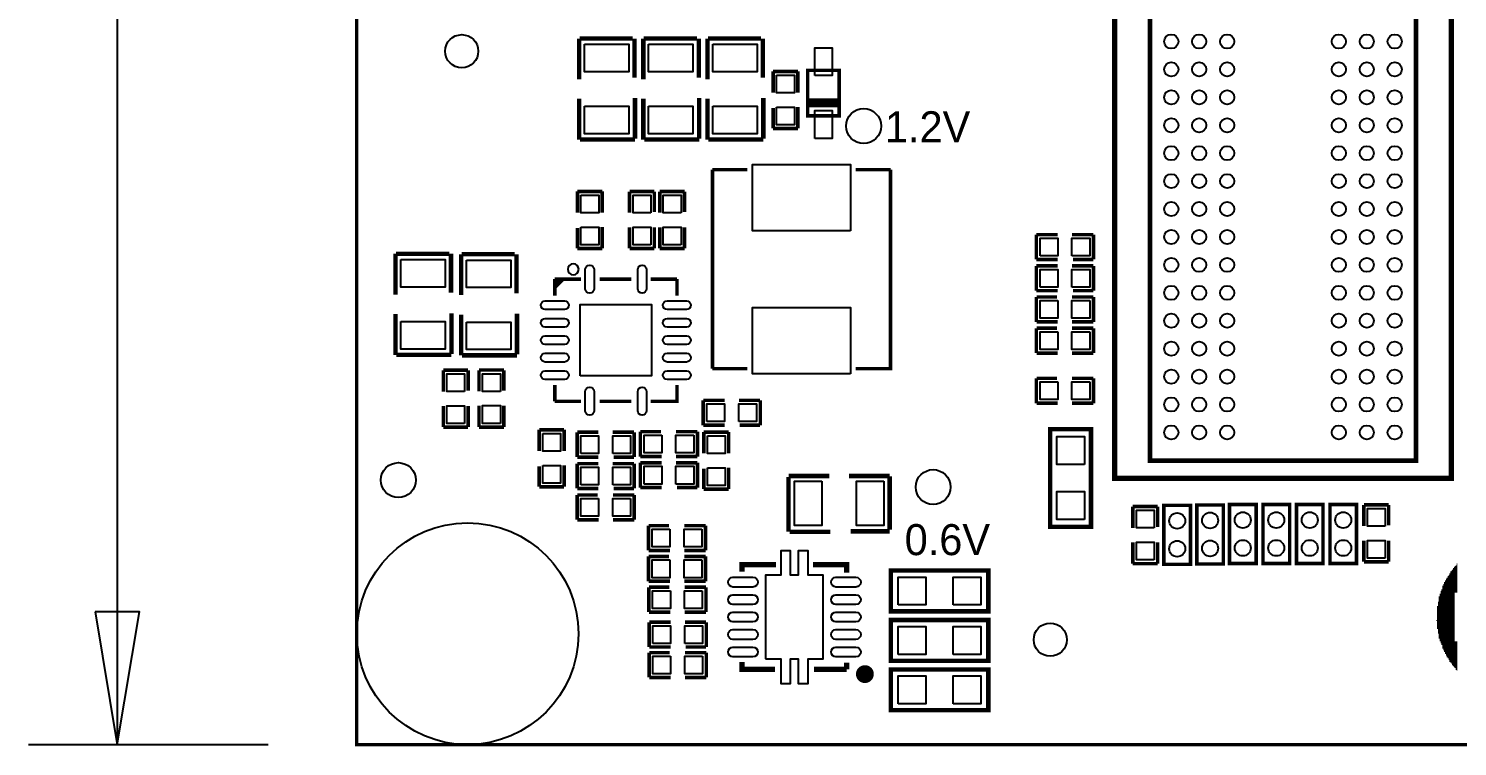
# Model space of a CAD drawing. Extents: x -9.4 to 80, y -0.1 to 86.6.
# Drawn here: x -9.4 to 31.53, y -0.05 to 20.51 of the extents above; entities that cross this region are included whole.
import ezdxf

# ---------------------------------------------------------------- set-up
doc = ezdxf.new("R2010")
doc.units = 0
for name, color, linetype in [('BG_DIMENSION', 85, 'CONTINUOUS'), ('BG_OUTLINE', 254, 'CONTINUOUS'), ('PG_SILKSCREEN_TOP', 2, 'CONTINUOUS'), ('PIN_TOP', 1, 'CONTINUOUS')]:
    doc.layers.add(name, color=color, linetype=linetype)

msp = doc.modelspace()

# ---------------------------------------------------------------- linework, layer by layer
at = {"layer": 'BG_DIMENSION'}
for points in [[(-6.859016, 32.439864), (-6.859016, 0)], [(-7.494016, 3.81), (-6.859016, 0), (-6.224016, 3.81), (-7.494016, 3.81)], [(-2.54, 0), (-9.399016, 0)]]:
    msp.add_lwpolyline(points, dxfattribs=at)
at = {"layer": 'BG_OUTLINE', "const_width": 0.1}
msp.add_lwpolyline([(0, 0), (79.999992, 0), (79.999992, 79.999992), (0, 79.999992), (0, 0)], dxfattribs=at)
at = {"layer": 'PG_SILKSCREEN_TOP'}
for points, const_width in [([(31.348832, 7.626934), (21.713647, 7.626934), (21.713647, 21.372932), (22.602647, 22.261932), (31.348832, 22.261932), (31.348832, 7.626934)], 0.1524), ([(30.34124, 21.751646), (22.72124, 21.751646), (22.72124, 8.137246), (30.34124, 8.137246), (30.34124, 21.751646)], 0.127), ([(6.371793, 20.230084), (6.371793, 19.061684)], 0.127), ([(7.908493, 20.230084), (6.384493, 20.230084)], 0.127), ([(7.959293, 19.112484), (7.959293, 20.230084)], 0.127), ([(8.209102, 20.230084), (8.209102, 19.061684)], 0.127), ([(9.745802, 20.230084), (8.221802, 20.230084)], 0.127), ([(9.796602, 19.112484), (9.796602, 20.230084)], 0.127), ([(10.046411, 20.230084), (10.046411, 19.061684)], 0.127), ([(11.583111, 20.230084), (10.059111, 20.230084)], 0.127), ([(11.633911, 19.112484), (11.633911, 20.230084)], 0.127), ([(11.925249, 19.28528), (11.925249, 18.67568)], 0.1016), ([(12.636449, 19.28528), (11.925249, 19.28528)], 0.1016), ([(12.636449, 19.28528), (12.636449, 18.67568)], 0.1016), ([(12.917957, 19.316802), (13.817956, 19.316802), (13.817956, 18.016804), (12.917957, 18.016804), (12.917957, 19.316802)], 0.1), ([(6.371793, 17.334484), (6.371793, 18.502884)], 0.127), ([(7.971993, 18.528284), (7.971993, 17.359884)], 0.127), ([(8.209102, 17.334484), (8.209102, 18.502884)], 0.127), ([(9.809302, 18.528284), (9.809302, 17.359884)], 0.127), ([(10.046411, 17.334484), (10.046411, 18.502884)], 0.127), ([(11.646611, 18.528284), (11.646611, 17.359884)], 0.127), ([(12.936169, 18.46359), (13.799769, 18.46359)], 0.1), ([(12.936169, 18.38739), (13.799769, 18.38739)], 0.1), ([(11.925249, 17.655286), (11.925249, 18.239486)], 0.1016), ([(12.636449, 18.264886), (12.636449, 17.655286)], 0.1016), ([(12.936169, 18.31119), (13.799769, 18.31119)], 0.1), ([(12.636449, 17.650892), (11.925249, 17.650892)], 0.1016), ([(7.971993, 17.334484), (6.397193, 17.334484)], 0.127), ([(9.809302, 17.334484), (8.234502, 17.334484)], 0.127), ([(11.646611, 17.334484), (10.071811, 17.334484)], 0.127), ([(10.189642, 16.472916), (10.189642, 10.772927)], 0.1), ([(11.18964, 16.472916), (10.189642, 16.472916)], 0.1), ([(15.289632, 16.472916), (15.289632, 10.772927), (14.289634, 10.772927)], 0.1), ([(14.289634, 16.472916), (15.289632, 16.472916)], 0.1), ([(6.321044, 15.850184), (6.321044, 15.240584)], 0.1016), ([(7.032244, 15.850184), (6.321044, 15.850184)], 0.1016), ([(7.032244, 15.850184), (7.032244, 15.240584)], 0.1016), ([(7.814056, 15.85021), (8.525256, 15.85021)], 0.1016), ([(7.814056, 15.23619), (7.814056, 15.84579)], 0.1016), ([(8.525256, 15.84579), (8.525256, 15.26159)], 0.1016), ([(8.679485, 15.850184), (9.390685, 15.850184)], 0.1016), ([(8.679485, 15.23619), (8.679485, 15.84579)], 0.1016), ([(9.390685, 15.84579), (9.390685, 15.26159)], 0.1016), ([(6.321044, 14.22019), (6.321044, 14.80439)], 0.1016), ([(7.032244, 14.82979), (7.032244, 14.22019)], 0.1016), ([(7.814056, 14.215796), (7.814056, 14.825396)], 0.1016), ([(8.525256, 14.215796), (8.525256, 14.825396)], 0.1016), ([(8.679485, 14.215796), (8.679485, 14.825396)], 0.1016), ([(9.390685, 14.215796), (9.390685, 14.825396)], 0.1016), ([(19.46722, 14.611477), (19.46722, 13.900277)], 0.1016), ([(19.46722, 14.611477), (20.07682, 14.611477)], 0.1016), ([(20.487615, 14.611477), (21.097215, 14.611477)], 0.1016), ([(21.101609, 14.611477), (21.101609, 13.900277)], 0.1016), ([(1.113993, 14.063218), (1.113993, 12.894818)], 0.127), ([(2.650693, 14.063218), (1.126693, 14.063218)], 0.127), ([(2.701493, 12.945618), (2.701493, 14.063218)], 0.127), ([(2.991053, 14.048994), (2.991053, 12.880594)], 0.127), ([(4.527753, 14.048994), (3.003753, 14.048994)], 0.127), ([(4.578553, 12.931394), (4.578553, 14.048994)], 0.127), ([(7.032244, 14.21577), (6.321044, 14.21577)], 0.1016), ([(7.814056, 14.215796), (8.525256, 14.215796)], 0.1016), ([(8.679485, 14.215796), (9.390685, 14.215796)], 0.1016), ([(19.46722, 13.900277), (20.07682, 13.900277)], 0.1016), ([(21.097215, 13.900277), (20.513015, 13.900277)], 0.1016), ([(19.46722, 13.717499), (19.46722, 13.006299)], 0.1016), ([(19.46722, 13.717499), (20.07682, 13.717499)], 0.1016), ([(20.487615, 13.717499), (21.097215, 13.717499)], 0.1016), ([(21.101609, 13.717499), (21.101609, 13.006299)], 0.1016), ([(5.672455, 13.337718), (5.672455, 12.867716)], 0.1), ([(6.422466, 13.337718), (5.672455, 13.337718)], 0.1), ([(5.672455, 13.207721), (5.802452, 13.337718)], 0.1), ([(5.672455, 13.097713), (5.902452, 13.32771)], 0.1), ([(7.862468, 13.337718), (6.96247, 13.337718)], 0.1), ([(8.422462, 13.337718), (9.172473, 13.337718)], 0.1), ([(9.172473, 12.867716), (9.172473, 13.337718)], 0.1), ([(19.46722, 13.006299), (20.07682, 13.006299)], 0.1016), ([(19.46722, 12.11232), (19.46722, 12.82352)], 0.1016), ([(19.471615, 12.82352), (20.055815, 12.82352)], 0.1016), ([(21.101609, 12.82352), (20.492009, 12.82352)], 0.1016), ([(21.097215, 13.006299), (20.513015, 13.006299)], 0.1016), ([(21.101609, 12.11232), (21.101609, 12.82352)], 0.1016), ([(1.113993, 11.167618), (1.113993, 12.336018)], 0.127), ([(2.714193, 12.361418), (2.714193, 11.193018)], 0.127), ([(2.991053, 11.153394), (2.991053, 12.321794)], 0.127), ([(4.591253, 12.347194), (4.591253, 11.178794)], 0.127), ([(19.46722, 11.218342), (19.46722, 11.929542)], 0.1016), ([(20.081215, 12.11232), (19.471615, 12.11232)], 0.1016), ([(19.471615, 11.929542), (20.055815, 11.929542)], 0.1016), ([(21.101609, 12.11232), (20.492009, 12.11232)], 0.1016), ([(21.101609, 11.929542), (20.492009, 11.929542)], 0.1016), ([(21.101609, 11.218342), (21.101609, 11.929542)], 0.1016), ([(2.714193, 11.167618), (1.139393, 11.167618)], 0.127), ([(4.591253, 11.153394), (3.016453, 11.153394)], 0.127), ([(20.081215, 11.218342), (19.471615, 11.218342)], 0.1016), ([(21.101609, 11.218342), (20.492009, 11.218342)], 0.1016), ([(2.480615, 10.730814), (3.191815, 10.730814)], 0.1016), ([(2.480615, 10.11682), (2.480615, 10.72642)], 0.1016), ([(3.191815, 10.72642), (3.191815, 10.14222)], 0.1016), ([(3.503981, 10.7331), (4.215181, 10.7331)], 0.1016), ([(3.503981, 10.119106), (3.503981, 10.728706)], 0.1016), ([(4.215181, 10.728706), (4.215181, 10.144506)], 0.1016), ([(11.18964, 10.772927), (10.189642, 10.772927)], 0.1), ([(5.672455, 10.307701), (5.672455, 9.837725)], 0.1), ([(9.172473, 10.307701), (9.172473, 9.837725), (8.422462, 9.837725)], 0.1), ([(19.46722, 9.783445), (19.46722, 10.494645)], 0.1016), ([(19.471615, 10.494645), (20.055815, 10.494645)], 0.1016), ([(21.101609, 10.494645), (20.492009, 10.494645)], 0.1016), ([(21.101609, 9.783445), (21.101609, 10.494645)], 0.1016), ([(6.422466, 9.837725), (5.672455, 9.837725)], 0.1), ([(7.862468, 9.837725), (6.96247, 9.837725)], 0.1), ([(9.924974, 9.864293), (9.924974, 9.153093)], 0.1016), ([(9.924974, 9.864293), (10.534574, 9.864293)], 0.1016), ([(10.945368, 9.864293), (11.554968, 9.864293)], 0.1016), ([(11.559388, 9.864293), (11.559388, 9.153093)], 0.1016), ([(20.081215, 9.783445), (19.471615, 9.783445)], 0.1016), ([(21.101609, 9.783445), (20.492009, 9.783445)], 0.1016), ([(2.480615, 9.096426), (2.480615, 9.706026)], 0.1016), ([(3.191815, 9.096426), (3.191815, 9.706026)], 0.1016), ([(3.503981, 9.098712), (3.503981, 9.708312)], 0.1016), ([(4.215181, 9.098712), (4.215181, 9.708312)], 0.1016), ([(2.480615, 9.096426), (3.191815, 9.096426)], 0.1016), ([(3.503981, 9.098712), (4.215181, 9.098712)], 0.1016), ([(5.228082, 9.020124), (5.228082, 8.410524)], 0.1016), ([(5.939282, 9.020124), (5.228082, 9.020124)], 0.1016), ([(5.939282, 9.020124), (5.939282, 8.410524)], 0.1016), ([(8.123834, 8.255), (8.123834, 8.9662)], 0.1016), ([(8.128254, 8.9662), (8.712454, 8.9662)], 0.1016), ([(9.758248, 8.9662), (9.148648, 8.9662)], 0.1016), ([(9.758248, 8.255), (9.758248, 8.9662)], 0.1016), ([(9.924974, 9.153093), (10.534574, 9.153093)], 0.1016), ([(9.942017, 8.955608), (9.942017, 8.346008)], 0.1016), ([(10.653217, 8.955608), (9.942017, 8.955608)], 0.1016), ([(10.653217, 8.955608), (10.653217, 8.346008)], 0.1016), ([(11.554968, 9.153093), (10.970768, 9.153093)], 0.1016), ([(21.033384, 9.037091), (21.033384, 6.243091), (19.864984, 6.243091), (19.864984, 9.037091), (21.033384, 9.037091)], 0.127), ([(6.31538, 8.950198), (6.31538, 8.238998)], 0.1016), ([(6.31538, 8.950198), (6.92498, 8.950198)], 0.1016), ([(7.335774, 8.950198), (7.945374, 8.950198)], 0.1016), ([(7.949794, 8.950198), (7.949794, 8.238998)], 0.1016), ([(6.31538, 8.238998), (6.92498, 8.238998)], 0.1016), ([(7.945374, 8.238998), (7.361174, 8.238998)], 0.1016), ([(8.737854, 8.255), (8.128254, 8.255)], 0.1016), ([(9.758248, 8.255), (9.148648, 8.255)], 0.1016), ([(5.228082, 7.39013), (5.228082, 7.97433)], 0.1016), ([(5.939282, 7.99973), (5.939282, 7.39013)], 0.1016), ([(6.31538, 8.051444), (6.31538, 7.340244)], 0.1016), ([(6.31538, 8.051444), (6.92498, 8.051444)], 0.1016), ([(7.335774, 8.051444), (7.945374, 8.051444)], 0.1016), ([(7.949794, 8.051444), (7.949794, 7.340244)], 0.1016), ([(8.12386, 8.077149), (8.12386, 7.365949)], 0.1016), ([(8.12386, 8.077149), (8.73346, 8.077149)], 0.1016), ([(9.144254, 8.077149), (9.753854, 8.077149)], 0.1016), ([(9.758274, 8.077149), (9.758274, 7.365949)], 0.1016), ([(9.942017, 7.325614), (9.942017, 7.909814)], 0.1016), ([(10.653217, 7.935214), (10.653217, 7.325614)], 0.1016), ([(5.939282, 7.385736), (5.228082, 7.385736)], 0.1016), ([(6.31538, 7.340244), (6.92498, 7.340244)], 0.1016), ([(7.945374, 7.340244), (7.361174, 7.340244)], 0.1016), ([(8.12386, 7.365949), (8.73346, 7.365949)], 0.1016), ([(9.753854, 7.365949), (9.169654, 7.365949)], 0.1016), ([(10.653217, 7.321194), (9.942017, 7.321194)], 0.1016), ([(12.370791, 7.698283), (13.539191, 7.698283)], 0.127), ([(12.370791, 6.098083), (12.370791, 7.672883)], 0.127), ([(15.266391, 7.698283), (14.097991, 7.698283)], 0.127), ([(15.266391, 6.161583), (15.266391, 7.685583)], 0.127), ([(6.315354, 6.441491), (6.315354, 7.152691)], 0.1016), ([(6.319774, 7.152691), (6.903974, 7.152691)], 0.1016), ([(7.949768, 7.152691), (7.340168, 7.152691)], 0.1016), ([(7.949768, 6.441491), (7.949768, 7.152691)], 0.1016), ([(22.229394, 6.821678), (22.940594, 6.821678)], 0.1016), ([(22.229394, 6.207684), (22.229394, 6.817284)], 0.1016), ([(22.940594, 6.817284), (22.940594, 6.233084)], 0.1016), ([(23.881842, 6.858), (23.119842, 6.858), (23.119842, 5.167376), (23.881842, 5.167376), (23.881842, 6.858)], 0.100076), ([(24.824182, 6.868668), (24.062182, 6.868668), (24.062182, 5.178044), (24.824182, 5.178044), (24.824182, 6.868668)], 0.100076), ([(25.761086, 6.879438), (24.999086, 6.879438), (24.999086, 5.188814), (25.761086, 5.188814), (25.761086, 6.879438)], 0.100076), ([(26.720013, 6.879438), (25.958013, 6.879438), (25.958013, 5.188814), (26.720013, 5.188814), (26.720013, 6.879438)], 0.100076), ([(27.678939, 6.879438), (26.916939, 6.879438), (26.916939, 5.188814), (27.678939, 5.188814), (27.678939, 6.879438)], 0.100076), ([(28.637865, 6.879438), (27.875865, 6.879438), (27.875865, 5.188814), (28.637865, 5.188814), (28.637865, 6.879438)], 0.100076), ([(28.84711, 6.874002), (29.55831, 6.874002)], 0.1016), ([(28.84711, 6.260008), (28.84711, 6.869608)], 0.1016), ([(29.55831, 6.869608), (29.55831, 6.285408)], 0.1016), ([(6.929374, 6.441491), (6.319774, 6.441491)], 0.1016), ([(7.949768, 6.441491), (7.340168, 6.441491)], 0.1016), ([(8.356041, 5.56293), (8.356041, 6.27413)], 0.1016), ([(8.360435, 6.27413), (8.944635, 6.27413)], 0.1016), ([(9.990455, 6.27413), (9.380855, 6.27413)], 0.1016), ([(9.990455, 5.56293), (9.990455, 6.27413)], 0.1016), ([(13.564591, 6.098083), (12.396191, 6.098083)], 0.127), ([(14.148791, 6.110783), (15.266391, 6.110783)], 0.127), ([(22.229394, 5.187264), (22.229394, 5.796864)], 0.1016), ([(22.940594, 5.187264), (22.940594, 5.796864)], 0.1016), ([(28.84711, 5.239588), (28.84711, 5.849188)], 0.1016), ([(29.55831, 5.239588), (29.55831, 5.849188)], 0.1016), ([(8.356041, 4.681347), (8.356041, 5.392547)], 0.1016), ([(8.970035, 5.56293), (8.360435, 5.56293)], 0.1016), ([(8.360435, 5.392547), (8.944635, 5.392547)], 0.1016), ([(9.99043, 5.392547), (9.38083, 5.392547)], 0.1016), ([(9.990455, 5.56293), (9.380855, 5.56293)], 0.1016), ([(9.99043, 4.681347), (9.99043, 5.392547)], 0.1016), ([(12.006529, 5.15653), (11.037037, 5.15653), (11.037037, 4.957623)], 0.1524), ([(14.037234, 4.923409), (14.037234, 5.15653), (13.068249, 5.15653)], 0.1524), ([(18.090159, 3.819246), (15.296159, 3.819246), (15.296159, 4.987646), (18.090159, 4.987646), (18.090159, 3.819246)], 0.127), ([(22.229394, 5.187264), (22.940594, 5.187264)], 0.1016), ([(28.84711, 5.239588), (29.55831, 5.239588)], 0.1016), ([(31.311596, 4.912106), (31.311596, 2.372106)], 0.0254), ([(31.336996, 4.962906), (31.336996, 2.346706)], 0.0254), ([(31.362396, 4.988306), (31.362396, 2.321306)], 0.0254), ([(31.387796, 5.013706), (31.387796, 2.270506)], 0.0254), ([(31.413196, 5.064506), (31.413196, 2.245106)], 0.0254), ([(31.438596, 5.089906), (31.438596, 2.219706)], 0.0254), ([(31.463996, 5.115306), (31.463996, 4.353306)], 0.0254), ([(31.489396, 5.140706), (31.489396, 4.353306)], 0.0254), ([(31.514796, 5.191506), (31.514796, 4.353306)], 0.0254), ([(8.970035, 4.681347), (8.360435, 4.681347)], 0.1016), ([(8.369808, 3.798392), (8.369808, 4.509592)], 0.1016), ([(8.374202, 4.509592), (8.958402, 4.509592)], 0.1016), ([(9.99043, 4.681347), (9.38083, 4.681347)], 0.1016), ([(10.004222, 4.509592), (9.394622, 4.509592)], 0.1016), ([(10.004222, 3.798392), (10.004222, 4.509592)], 0.1016), ([(31.108396, 4.556506), (31.108396, 2.753106)], 0.0254), ([(31.133796, 4.607306), (31.133796, 2.702306)], 0.0254), ([(31.159196, 4.658106), (31.159196, 2.651506)], 0.0254), ([(31.184596, 4.708906), (31.184596, 2.600706)], 0.0254), ([(31.209996, 4.759706), (31.209996, 2.549906)], 0.0254), ([(31.235396, 4.785106), (31.235396, 2.499106)], 0.0254), ([(31.260796, 4.835906), (31.260796, 2.473706)], 0.0254), ([(31.286196, 4.861306), (31.286196, 2.422906)], 0.0254), ([(30.981396, 4.099306), (30.981396, 3.184906)], 0.0254), ([(31.006796, 4.251706), (31.006796, 3.032506)], 0.0254), ([(31.032196, 4.327906), (31.032196, 2.956306)], 0.0254), ([(31.057596, 4.404106), (31.057596, 2.905506)], 0.0254), ([(31.082996, 4.454906), (31.082996, 2.854706)], 0.0254), ([(8.983802, 3.798392), (8.374202, 3.798392)], 0.1016), ([(10.004222, 3.798392), (9.394622, 3.798392)], 0.1016), ([(30.955996, 3.972306), (30.955996, 3.311906)], 0.0254), ([(8.37819, 3.509645), (8.37819, 2.798445)], 0.1016), ([(8.37819, 3.509645), (8.98779, 3.509645)], 0.1016), ([(9.398584, 3.509645), (10.008184, 3.509645)], 0.1016), ([(10.012578, 3.509645), (10.012578, 2.798445)], 0.1016), ([(18.090159, 2.403958), (15.296159, 2.403958), (15.296159, 3.572358), (18.090159, 3.572358), (18.090159, 2.403958)], 0.127), ([(30.930596, 3.565906), (30.930596, 3.540506)], 0.0254), ([(31.463996, 2.956306), (31.463996, 2.194306)], 0.0254), ([(31.489396, 2.956306), (31.489396, 2.143506)], 0.0254), ([(31.514796, 2.956306), (31.514796, 2.118106)], 0.0254), ([(8.37819, 2.798445), (8.98779, 2.798445)], 0.1016), ([(8.37819, 1.925396), (8.37819, 2.636596)], 0.1016), ([(8.382584, 2.636596), (8.966784, 2.636596)], 0.1016), ([(10.012604, 2.636596), (9.403004, 2.636596)], 0.1016), ([(10.008184, 2.798445), (9.423984, 2.798445)], 0.1016), ([(10.012604, 1.925396), (10.012604, 2.636596)], 0.1016), ([(11.037037, 2.371928), (11.037037, 2.156308), (11.98085, 2.156308)], 0.1524), ([(13.093929, 2.156308), (14.037234, 2.156308)], 0.1524), ([(14.037234, 2.156308), (14.037234, 2.346325)], 0.1524), ([(18.090159, 0.98867), (15.296159, 0.98867), (15.296159, 2.15707), (18.090159, 2.15707), (18.090159, 0.98867)], 0.127), ([(8.992184, 1.925396), (8.382584, 1.925396)], 0.1016), ([(10.012604, 1.925396), (9.403004, 1.925396)], 0.1016)]:
    msp.add_lwpolyline(points, dxfattribs=dict(at, const_width=const_width))
msp.add_lwpolyline([(6.358966, 13.617702, 1), (6.045961, 13.617725, 1)], format="xyb", close=True, dxfattribs=at)
at = {"layer": 'PG_SILKSCREEN_TOP', "const_width": 0.254}
msp.add_lwpolyline([(14.684451, 2.021662, 0.999993), (14.427403, 2.021688, 1.000007), (14.684451, 2.021662)], format="xyb", dxfattribs=at)
at = {"layer": 'PIN_TOP'}
for points in [[(6.524193, 20.064984), (7.794193, 20.064984), (7.794193, 19.277584), (6.524193, 19.277584)], [(8.361502, 20.064984), (9.631502, 20.064984), (9.631502, 19.277584), (8.361502, 19.277584)], [(10.198811, 20.064984), (11.468811, 20.064984), (11.468811, 19.277584), (10.198811, 19.277584)], [(13.117906, 19.166738), (13.117906, 19.966838), (13.618007, 19.966838), (13.618007, 19.166738)], [(12.026849, 19.179286), (12.534849, 19.179286), (12.534849, 18.671286), (12.026849, 18.671286)], [(6.524193, 18.286984), (7.794193, 18.286984), (7.794193, 17.499584), (6.524193, 17.499584)], [(8.361502, 18.286984), (9.631502, 18.286984), (9.631502, 17.499584), (8.361502, 17.499584)], [(10.198811, 18.286984), (11.468811, 18.286984), (11.468811, 17.499584), (10.198811, 17.499584)], [(12.026849, 18.264886), (12.534849, 18.264886), (12.534849, 17.756886), (12.026849, 17.756886)], [(13.117906, 17.366742), (13.117906, 18.166842), (13.618007, 18.166842), (13.618007, 17.366742)], [(14.139621, 14.72292), (11.339627, 14.72292), (11.339627, 16.622916), (14.139621, 16.622916)], [(6.422644, 15.74419), (6.930644, 15.74419), (6.930644, 15.23619), (6.422644, 15.23619)], [(8.423656, 15.23619), (7.915656, 15.23619), (7.915656, 15.74419), (8.423656, 15.74419)], [(9.289085, 15.23619), (8.781085, 15.23619), (8.781085, 15.74419), (9.289085, 15.74419)], [(6.422644, 14.82979), (6.930644, 14.82979), (6.930644, 14.32179), (6.422644, 14.32179)], [(8.423656, 14.32179), (7.915656, 14.32179), (7.915656, 14.82979), (8.423656, 14.82979)], [(9.289085, 14.32179), (8.781085, 14.32179), (8.781085, 14.82979), (9.289085, 14.82979)], [(19.573215, 14.001877), (19.573215, 14.509877), (20.081215, 14.509877), (20.081215, 14.001877)], [(20.487615, 14.001877), (20.487615, 14.509877), (20.995615, 14.509877), (20.995615, 14.001877)], [(1.266393, 13.898118), (2.536393, 13.898118), (2.536393, 13.110718), (1.266393, 13.110718)], [(3.143453, 13.883894), (4.413453, 13.883894), (4.413453, 13.096494), (3.143453, 13.096494)], [(19.573215, 13.107899), (19.573215, 13.615899), (20.081215, 13.615899), (20.081215, 13.107899)], [(20.487615, 13.107899), (20.487615, 13.615899), (20.995615, 13.615899), (20.995615, 13.107899)], [(20.081215, 12.72192), (20.081215, 12.21392), (19.573215, 12.21392), (19.573215, 12.72192)], [(20.995615, 12.72192), (20.995615, 12.21392), (20.487615, 12.21392), (20.487615, 12.72192)], [(6.397447, 10.562692), (6.397447, 12.6127), (8.447456, 12.6127), (8.447456, 10.562692)], [(14.139621, 10.622928), (11.339627, 10.622928), (11.339627, 12.522924), (14.139621, 12.522924)], [(1.266393, 12.120118), (2.536393, 12.120118), (2.536393, 11.332718), (1.266393, 11.332718)], [(3.143453, 12.105894), (4.413453, 12.105894), (4.413453, 11.318494), (3.143453, 11.318494)], [(20.081215, 11.827942), (20.081215, 11.319942), (19.573215, 11.319942), (19.573215, 11.827942)], [(20.995615, 11.827942), (20.995615, 11.319942), (20.487615, 11.319942), (20.487615, 11.827942)], [(3.090215, 10.11682), (2.582215, 10.11682), (2.582215, 10.62482), (3.090215, 10.62482)], [(4.113581, 10.119106), (3.605581, 10.119106), (3.605581, 10.627106), (4.113581, 10.627106)], [(20.081215, 10.393045), (20.081215, 9.885045), (19.573215, 9.885045), (19.573215, 10.393045)], [(20.995615, 10.393045), (20.995615, 9.885045), (20.487615, 9.885045), (20.487615, 10.393045)], [(3.090215, 9.20242), (2.582215, 9.20242), (2.582215, 9.71042), (3.090215, 9.71042)], [(4.113581, 9.204706), (3.605581, 9.204706), (3.605581, 9.712706), (4.113581, 9.712706)], [(10.030968, 9.254693), (10.030968, 9.762693), (10.538968, 9.762693), (10.538968, 9.254693)], [(10.945368, 9.254693), (10.945368, 9.762693), (11.453368, 9.762693), (11.453368, 9.254693)], [(5.329682, 8.91413), (5.837682, 8.91413), (5.837682, 8.40613), (5.329682, 8.40613)], [(6.421374, 8.340598), (6.421374, 8.848598), (6.929374, 8.848598), (6.929374, 8.340598)], [(7.335774, 8.340598), (7.335774, 8.848598), (7.843774, 8.848598), (7.843774, 8.340598)], [(8.737854, 8.8646), (8.737854, 8.3566), (8.229854, 8.3566), (8.229854, 8.8646)], [(9.652254, 8.8646), (9.652254, 8.3566), (9.144254, 8.3566), (9.144254, 8.8646)], [(10.043617, 8.849614), (10.551617, 8.849614), (10.551617, 8.341614), (10.043617, 8.341614)], [(20.849234, 8.027441), (20.049134, 8.027441), (20.049134, 8.827541), (20.849234, 8.827541)], [(5.329682, 7.99973), (5.837682, 7.99973), (5.837682, 7.49173), (5.329682, 7.49173)], [(6.421374, 7.441844), (6.421374, 7.949844), (6.929374, 7.949844), (6.929374, 7.441844)], [(7.335774, 7.441844), (7.335774, 7.949844), (7.843774, 7.949844), (7.843774, 7.441844)], [(8.229854, 7.467549), (8.229854, 7.975549), (8.737854, 7.975549), (8.737854, 7.467549)], [(9.144254, 7.467549), (9.144254, 7.975549), (9.652254, 7.975549), (9.652254, 7.467549)], [(10.043617, 7.935214), (10.551617, 7.935214), (10.551617, 7.427214), (10.043617, 7.427214)], [(13.323291, 7.545883), (13.323291, 6.275883), (12.535891, 6.275883), (12.535891, 7.545883)], [(15.101291, 7.545883), (15.101291, 6.275883), (14.313891, 6.275883), (14.313891, 7.545883)], [(6.929374, 7.051091), (6.929374, 6.543091), (6.421374, 6.543091), (6.421374, 7.051091)], [(7.843774, 7.051091), (7.843774, 6.543091), (7.335774, 6.543091), (7.335774, 7.051091)], [(20.849234, 6.452641), (20.049134, 6.452641), (20.049134, 7.252741), (20.849234, 7.252741)], [(22.838994, 6.207684), (22.330994, 6.207684), (22.330994, 6.715684), (22.838994, 6.715684)], [(29.45671, 6.260008), (28.94871, 6.260008), (28.94871, 6.768008), (29.45671, 6.768008)], [(8.970035, 6.17253), (8.970035, 5.66453), (8.462035, 5.66453), (8.462035, 6.17253)], [(9.884435, 6.17253), (9.884435, 5.66453), (9.376435, 5.66453), (9.376435, 6.17253)], [(22.838994, 5.293284), (22.330994, 5.293284), (22.330994, 5.801284), (22.838994, 5.801284)], [(29.45671, 5.345608), (28.94871, 5.345608), (28.94871, 5.853608), (29.45671, 5.853608)], [(11.712143, 2.45651), (12.147245, 2.45651), (12.147245, 1.756512), (12.427128, 1.756512), (12.427128, 2.45651), (12.647143, 2.45651), (12.647143, 1.756512), (12.927025, 1.756512), (12.927025, 2.45651), (13.362127, 2.45651), (13.362127, 4.856302), (12.927025, 4.856302), (12.927025, 5.556301), (12.647143, 5.556301), (12.647143, 4.856302), (12.427128, 4.856302), (12.427128, 5.556301), (12.147245, 5.556301), (12.147245, 4.856302), (11.712143, 4.856302)], [(8.970035, 5.290947), (8.970035, 4.782947), (8.462035, 4.782947), (8.462035, 5.290947)], [(9.884435, 5.290947), (9.884435, 4.782947), (9.376435, 4.782947), (9.376435, 5.290947)], [(15.505709, 4.003396), (15.505709, 4.803496), (16.305809, 4.803496), (16.305809, 4.003396)], [(17.080509, 4.003396), (17.080509, 4.803496), (17.880609, 4.803496), (17.880609, 4.003396)], [(8.983802, 4.407992), (8.983802, 3.899992), (8.475802, 3.899992), (8.475802, 4.407992)], [(9.898202, 4.407992), (9.898202, 3.899992), (9.390202, 3.899992), (9.390202, 4.407992)], [(8.484184, 2.900045), (8.484184, 3.408045), (8.992184, 3.408045), (8.992184, 2.900045)], [(9.398584, 2.900045), (9.398584, 3.408045), (9.906584, 3.408045), (9.906584, 2.900045)], [(15.505709, 2.588108), (15.505709, 3.388208), (16.305809, 3.388208), (16.305809, 2.588108)], [(17.080509, 2.588108), (17.080509, 3.388208), (17.880609, 3.388208), (17.880609, 2.588108)], [(8.992184, 2.534996), (8.992184, 2.026996), (8.484184, 2.026996), (8.484184, 2.534996)], [(9.906584, 2.534996), (9.906584, 2.026996), (9.398584, 2.026996), (9.398584, 2.534996)], [(15.505709, 1.17282), (15.505709, 1.97292), (16.305809, 1.97292), (16.305809, 1.17282)], [(17.080509, 1.17282), (17.080509, 1.97292), (17.880609, 1.97292), (17.880609, 1.17282)]]:
    msp.add_lwpolyline(points, close=True, dxfattribs=at)
for points in [[(6.797459, 13.612711), (6.797459, 13.062725, -1), (6.547447, 13.062725), (6.547447, 13.612711, -1)], [(8.297456, 13.612711), (8.297456, 13.062725, -1), (8.047444, 13.062725), (8.047444, 13.612711, -1)], [(5.947448, 12.462701), (5.397462, 12.462701, -1), (5.397462, 12.712713), (5.947448, 12.712713, -1)], [(9.447441, 12.462701), (8.897455, 12.462701, -1), (8.897455, 12.712713), (9.447441, 12.712713, -1)], [(5.947448, 11.962702), (5.397462, 11.962702, -1), (5.397462, 12.212714), (5.947448, 12.212714, -1)], [(9.447441, 11.962702), (8.897455, 11.962702, -1), (8.897455, 12.212714), (9.447441, 12.212714, -1)], [(5.947448, 11.462703), (5.397462, 11.462703, -1), (5.397462, 11.712715), (5.947448, 11.712715, -1)], [(9.447441, 11.462703), (8.897455, 11.462703, -1), (8.897455, 11.712715), (9.447441, 11.712715, -1)], [(5.947448, 10.962704), (5.397462, 10.962704, -1), (5.397462, 11.212716), (5.947448, 11.212716, -1)], [(9.447441, 10.962704), (8.897455, 10.962704, -1), (8.897455, 11.212716), (9.447441, 11.212716, -1)], [(5.947448, 10.462704), (5.397462, 10.462704, -1), (5.397462, 10.712717), (5.947448, 10.712717, -1)], [(9.447441, 10.462704), (8.897455, 10.462704, -1), (8.897455, 10.712717), (9.447441, 10.712717, -1)], [(6.797459, 10.112693), (6.797459, 9.562706, -1), (6.547447, 9.562706), (6.547447, 10.112693, -1)], [(8.297456, 10.112693), (8.297456, 9.562706, -1), (8.047444, 9.562706), (8.047444, 10.112693, -1)], [(10.777169, 4.796498), (11.347094, 4.796498, -1), (11.347094, 4.516311), (10.777169, 4.516311, -1)], [(13.727176, 4.796498), (14.297101, 4.796498, -1), (14.297101, 4.516311), (13.727176, 4.516311, -1)], [(10.777169, 4.2966), (11.347094, 4.2966, -1), (11.347094, 4.016413), (10.777169, 4.016413, -1)], [(13.727176, 4.2966), (14.297101, 4.2966, -1), (14.297101, 4.016413), (13.727176, 4.016413, -1)], [(10.777169, 3.7965), (11.347094, 3.7965, -1), (11.347094, 3.516312), (10.777169, 3.516312, -1)], [(13.727176, 3.7965), (14.297101, 3.7965, -1), (14.297101, 3.516312), (13.727176, 3.516312, -1)], [(10.777169, 3.296399), (11.347094, 3.296399, -1), (11.347094, 3.016212), (10.777169, 3.016212, -1)], [(13.727176, 3.296399), (14.297101, 3.296399, -1), (14.297101, 3.016212), (13.727176, 3.016212, -1)], [(10.777169, 2.796502), (11.347094, 2.796502, -1), (11.347094, 2.516314), (10.777169, 2.516314, -1)], [(13.727176, 2.796502), (14.297101, 2.796502, -1), (14.297101, 2.516314), (13.727176, 2.516314, -1)]]:
    msp.add_lwpolyline(points, format="xyb", close=True, dxfattribs=at)
for centre, radius in [((3.007995, 19.86501), 0.475056), ((23.331348, 20.144334), 0.2032), ((24.131245, 20.144334), 0.2032), ((24.931345, 20.144334), 0.2032), ((28.131135, 20.144334), 0.2032), ((28.931235, 20.144334), 0.2032), ((29.731132, 20.144334), 0.2032), ((23.331348, 19.344437), 0.2032), ((24.131245, 19.344437), 0.2032), ((24.931345, 19.344437), 0.2032), ((28.131135, 19.344437), 0.2032), ((28.931235, 19.344437), 0.2032), ((29.731132, 19.344437), 0.2032), ((23.331348, 18.544337), 0.2032), ((24.131245, 18.544337), 0.2032), ((24.931345, 18.544337), 0.2032), ((28.131135, 18.544337), 0.2032), ((28.931235, 18.544337), 0.2032), ((29.731132, 18.544337), 0.2032), ((14.518259, 17.721478), 0.499999), ((23.331348, 17.744542), 0.2032), ((24.131245, 17.744542), 0.2032), ((24.931345, 17.744542), 0.2032), ((28.131135, 17.744542), 0.2032), ((28.931235, 17.744542), 0.2032), ((29.731132, 17.744542), 0.2032), ((23.331348, 16.944442), 0.2032), ((24.131245, 16.944442), 0.2032), ((24.931345, 16.944442), 0.2032), ((28.131135, 16.944442), 0.2032), ((28.931235, 16.944442), 0.2032), ((29.731132, 16.944442), 0.2032), ((23.331348, 16.144342), 0.2032), ((24.131245, 16.144342), 0.2032), ((24.931345, 16.144342), 0.2032), ((28.131135, 16.144342), 0.2032), ((28.931235, 16.144342), 0.2032), ((29.731132, 16.144342), 0.2032), ((23.331348, 15.344445), 0.2032), ((24.131245, 15.344445), 0.2032), ((24.931345, 15.344445), 0.2032), ((28.131135, 15.344445), 0.2032), ((28.931235, 15.344445), 0.2032), ((29.731132, 15.344445), 0.2032), ((23.331348, 14.544446), 0.2032), ((24.131245, 14.544446), 0.2032), ((24.931345, 14.544446), 0.2032), ((28.131135, 14.544446), 0.2032), ((28.931235, 14.544446), 0.2032), ((29.731132, 14.544446), 0.2032), ((23.331348, 13.74455), 0.2032), ((24.131245, 13.74455), 0.2032), ((24.931345, 13.74455), 0.2032), ((28.131135, 13.74455), 0.2032), ((28.931235, 13.74455), 0.2032), ((29.731132, 13.74455), 0.2032), ((23.331348, 12.94445), 0.2032), ((24.131245, 12.94445), 0.2032), ((24.931345, 12.94445), 0.2032), ((28.131135, 12.94445), 0.2032), ((28.931235, 12.94445), 0.2032), ((29.731132, 12.94445), 0.2032), ((23.331348, 12.14435), 0.2032), ((24.131245, 12.14435), 0.2032), ((24.931345, 12.14435), 0.2032), ((28.131135, 12.14435), 0.2032), ((28.931235, 12.14435), 0.2032), ((29.731132, 12.14435), 0.2032), ((23.331348, 11.344554), 0.2032), ((24.131245, 11.344554), 0.2032), ((24.931345, 11.344554), 0.2032), ((28.131135, 11.344554), 0.2032), ((28.931235, 11.344554), 0.2032), ((29.731132, 11.344554), 0.2032), ((23.331348, 10.544454), 0.2032), ((24.131245, 10.544454), 0.2032), ((24.931345, 10.544454), 0.2032), ((28.131135, 10.544454), 0.2032), ((28.931235, 10.544454), 0.2032), ((29.731132, 10.544454), 0.2032), ((23.331348, 9.744558), 0.2032), ((24.131245, 9.744558), 0.2032), ((24.931345, 9.744558), 0.2032), ((28.131135, 9.744558), 0.2032), ((28.931235, 9.744558), 0.2032), ((29.731132, 9.744558), 0.2032), ((23.331348, 8.944458), 0.2032), ((24.131245, 8.944458), 0.2032), ((24.931345, 8.944458), 0.2032), ((28.131135, 8.944458), 0.2032), ((28.931235, 8.944458), 0.2032), ((29.731132, 8.944458), 0.2032), ((1.192022, 7.57936), 0.499999), ((16.510457, 7.379487), 0.499999), ((23.500842, 6.412738), 0.2286), ((24.443182, 6.423406), 0.2286), ((25.380086, 6.434176), 0.2286), ((26.339013, 6.434176), 0.2286), ((27.297939, 6.434176), 0.2286), ((28.256865, 6.434176), 0.2286), ((3.17754, 3.17754), 3.175), ((23.500842, 5.612638), 0.2286), ((24.443182, 5.623306), 0.2286), ((25.380086, 5.634076), 0.2286), ((26.339013, 5.634076), 0.2286), ((27.297939, 5.634076), 0.2286), ((28.256865, 5.634076), 0.2286), ((19.864959, 3.007995), 0.475056)]:
    msp.add_circle(centre, radius, dxfattribs=at)

# ---------------------------------------------------------------- texts
at = {"layer": 'PG_SILKSCREEN_TOP'}
for s, p in [('1.2V', (15.128748, 17.256506)), ('0.6V', (15.695168, 5.429758))]:
    msp.add_text(s, height=0.889, dxfattribs=at).set_placement(p)

doc.saveas('drawing.dxf')
